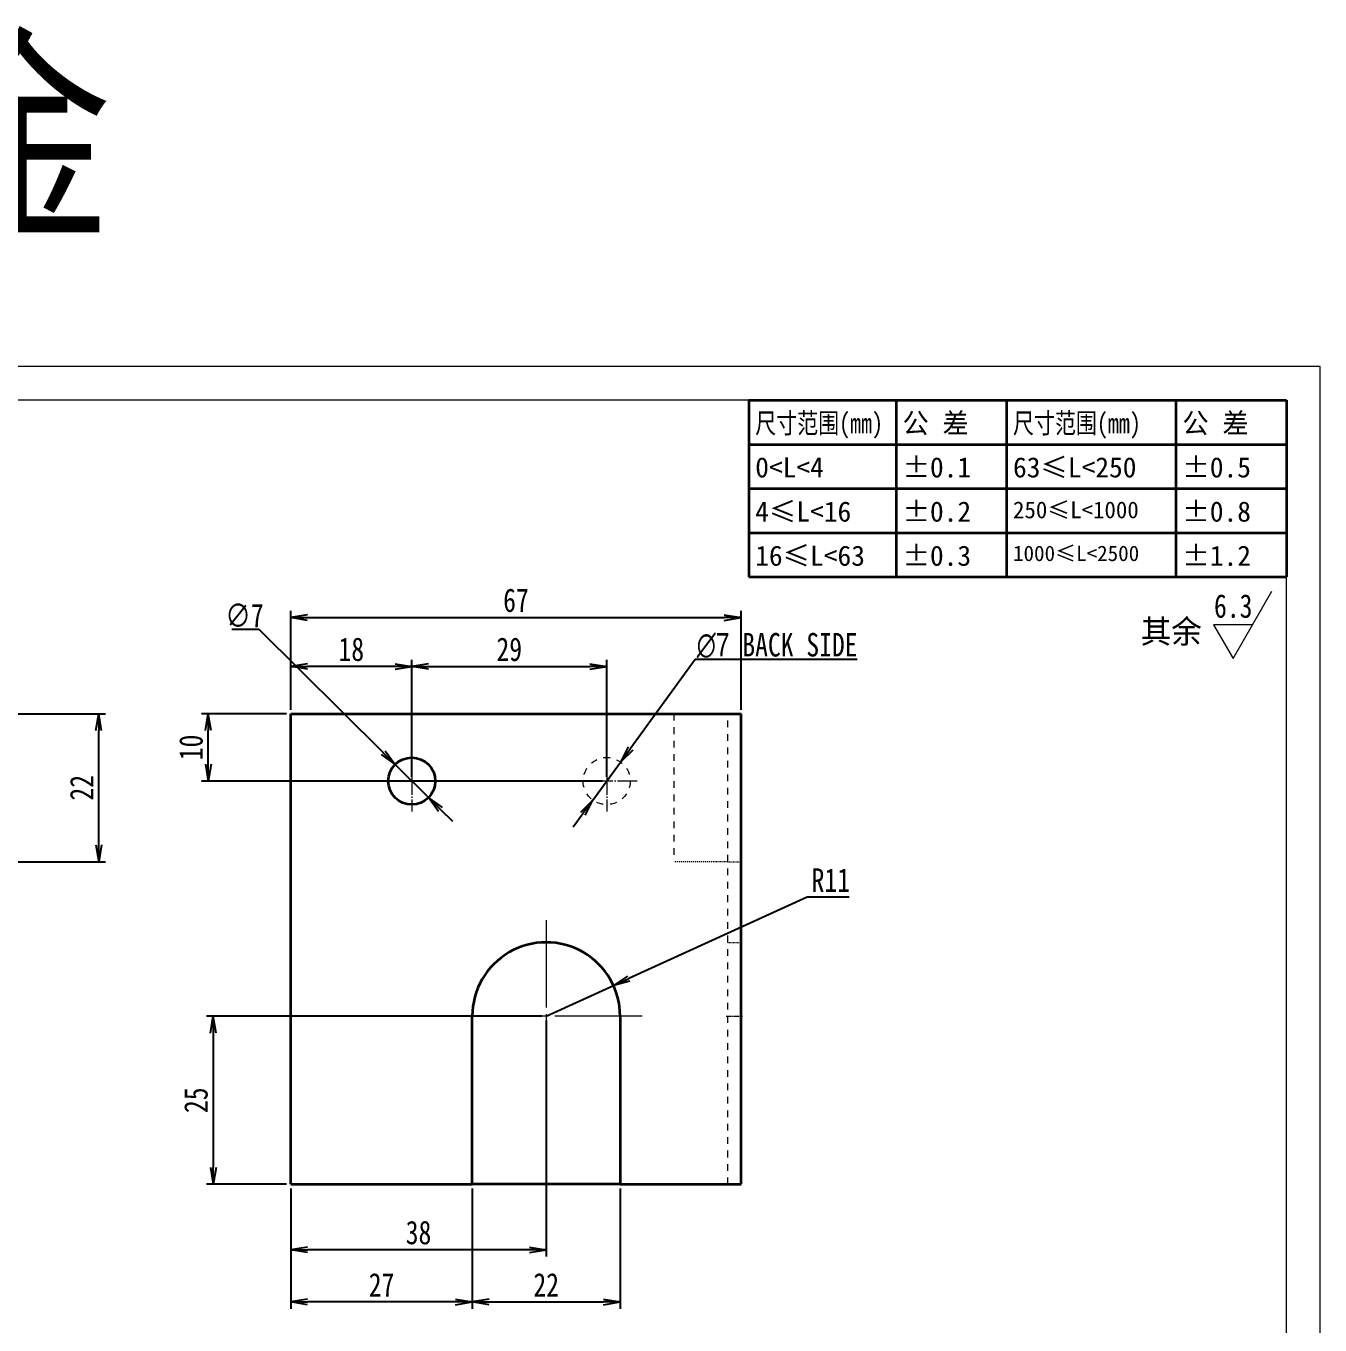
# Model space of a CAD drawing. Header units: millimetres. Extents: x -15766 to 80009, y -9701 to 15159.
# Drawn here: x -14044.9 to -13852.3, y 6900.7 to 7094 of the extents above; entities that cross this region are included whole.
import ezdxf
from ezdxf.enums import TextEntityAlignment as Align

# ---------------------------------------------------------------- set-up
doc = ezdxf.new("R2010")
doc.units = ezdxf.units.MM
doc.linetypes.add('CENTER-HOKUTO_1', pattern=[16, 13, -1, 1, -1])
doc.linetypes.add('HIDDEN-HOKUTO_1', pattern=[2, 1, -1])
doc.layers.get('DEFPOINTS').update_dxf_attribs({"lineweight": 18})
for name, color, linetype, lineweight in [('AM_7', 2, 'CENTER-HOKUTO_1', 18), ('AM_HID', 1, 'HIDDEN-HOKUTO_1', 18), ('AM_VIS', 7, 'Continuous', 18), ('CDRAFT0', 7, 'Continuous', 18), ('DIM', 253, 'Continuous', 20), ('title_frame', 7, 'Continuous', 18), ('word_dim', 9, 'Continuous', 18), ('尺寸线层', 3, 'Continuous', 18), ('粗实线层', 7, 'Continuous', 35), ('粗实线层_1', 7, 'Continuous', 15)]:
    doc.layers.add(name, color=color, linetype=linetype, lineweight=lineweight)
doc.styles.add('DIM', font='', dxfattribs={"width": 0.8})
doc.styles.get('DIM').set_extended_font_data('NSimSun')
doc.dimstyles.new('1-1$0', dxfattribs={"dimtxt": 3.5, "dimasz": 2.5, "dimexe": 1, "dimexo": 0.625, "dimgap": 0.8, "dimtad": 1, "dimdsep": 46, "dimtxsty": 'DIM', "dimblk": 'OPEN', "dimcen": 0, "dimdle": 5, "dimclrd": 256, "dimclre": 256, "dimclrt": 3, "dimazin": 3, "dimtfac": 0.5, "dimtmove": 0, "dimatfit": 3, "dimldrblk": 'OPEN', "dimfxl": 0, "dimtolj": 1, "dimarcsym": 0})
doc.dimstyles.new('1-1$3', dxfattribs={"dimtxt": 3.5, "dimasz": 2.5, "dimexe": 1, "dimexo": 0.625, "dimgap": 0.3, "dimtad": 1, "dimtih": 1, "dimtoh": 1, "dimdsep": 46, "dimtxsty": 'DIM', "dimblk": 'OPEN', "dimcen": 0, "dimdle": 5, "dimclrd": 256, "dimclre": 256, "dimclrt": 3, "dimazin": 3, "dimtfac": 0.5, "dimtmove": 0, "dimatfit": 3, "dimldrblk": 'OPEN', "dimfxl": 0, "dimtolj": 1, "dimarcsym": 0})
doc.dimstyles.new('1-1$4', dxfattribs={"dimtxt": 3.5, "dimasz": 2.5, "dimexe": 1, "dimexo": 0.625, "dimgap": 0.8, "dimtad": 1, "dimtih": 1, "dimtoh": 1, "dimzin": 12, "dimdsep": 46, "dimtxsty": 'DIM', "dimblk": 'OPEN', "dimcen": 0, "dimdle": 5, "dimclrd": 256, "dimclre": 256, "dimclrt": 3, "dimazin": 3, "dimtfac": 0.5, "dimtmove": 0, "dimatfit": 3, "dimldrblk": 'OPEN', "dimfxl": 0, "dimtolj": 1, "dimarcsym": 0})

# ---------------------------------------------------------------- blocks, each defined once
blk = doc.blocks.new('*X1252')
at = {"layer": 'CDRAFT0'}
for p, q in [((420, 297), (0, 297)), ((420, 0), (420, 297))]:
    blk.add_line(p, q, dxfattribs=at)
at = {"layer": '粗实线层_1'}
for p, q in [((415, 292), (25, 292)), ((415, 5), (415, 292))]:
    blk.add_line(p, q, dxfattribs=at)
blk = doc.blocks.new('自由公差_1')
at = {"layer": '粗实线层'}
for p, q in [((-80, 0), (0, 0)), ((-80, 0), (-80, -26.3)), ((-58.08, 0), (-58.08, -26.3)), ((-41.64, 0), (-41.64, -26.3)), ((-16.44, 0), (-16.44, -26.3)), ((0, 0), (0, -26.3)), ((-80, -6.58), (0, -6.58)), ((-80, -13.15), (0, -13.15)), ((-80, -19.73), (0, -19.73)), ((-80, -26.3), (0, -26.3))]:
    blk.add_line(p, q, dxfattribs=at)
at = {"layer": '尺寸线层', "linetype": 'Continuous', "attachment_point": 1, "line_spacing_factor": 0.9}
for s, insert, char_height, width in [('{\\W0.8;尺寸范围(mm)}', (-79.04, -1.92), 3, 22.6032), ('公 差', (-57.12, -1.92), 3, 22.6032), ('{\\W0.8;尺寸范围(mm)}', (-40.68, -1.92), 3, 22.6032), ('公 差', (-15.48, -1.92), 3, 22.6032), ('0<L<4', (-79.04, -8.49), 3, 22.6032), ('%%P0.1', (-57.12, -8.49), 3, 12.7119), ('63≤L<250', (-40.68, -8.49), 3, 22.6032), ('%%P0.5', (-15.48, -8.49), 3, 12.5771), ('4≤L<16', (-79.04, -15.07), 3, 22.6032), ('%%P0.2', (-57.12, -15.07), 3, 12.4769), ('250≤L<1000', (-40.68, -15.07), 2.5, 22.6032), ('%%P0.8', (-15.48, -15.07), 3, 13.0759), ('16≤L<63', (-79.04, -21.64), 3, 22.6032), ('%%P0.3', (-57.12, -21.64), 3, 12.7119), ('1000≤L<2500', (-40.68, -21.64), 2.3, 22.6032), ('%%P1.2', (-15.48, -21.64), 3, 12.8764)]:
    blk.add_mtext(s, dxfattribs=dict(at, insert=insert, char_height=char_height, width=width))
blk = doc.blocks.new('_OPEN')
at = {"color": 0, "linetype": 'ByBlock', "lineweight": -2}
for p, q in [((-1, 0.166667), (0, 0)), ((-1, -0.166667), (0, 0)), ((0, 0), (-1, 0))]:
    blk.add_line(p, q, dxfattribs=at)
blk = doc.blocks.new('*D1344')
at = {"layer": 'DEFPOINTS', "color": 0, "transparency": 16777216}
for p in [(-14049.31, 6991.68), (-14034.02, 6991.68), (-14049.31, 6969.68)]:
    blk.add_point(p, dxfattribs=at)
at = {"layer": 'word_dim', "linetype": 'Continuous', "lineweight": -2, "transparency": 16777216}
for p, q in [((-14048.69, 6991.68), (-14033.02, 6991.68)), ((-14034.02, 6972.18), (-14034.02, 6989.18)), ((-14048.69, 6969.68), (-14033.02, 6969.68))]:
    blk.add_line(p, q, dxfattribs=at)
at = {"layer": 'word_dim', "lineweight": -2, "transparency": 16777216, "xscale": 2.5, "yscale": 2.5, "zscale": 2.5}
for p, rotation in [((-14034.02, 6991.68), 90), ((-14034.02, 6969.68), 270)]:
    blk.add_blockref('_OPEN', p, dxfattribs=dict(at, rotation=rotation))
at = {"layer": 'word_dim', "color": 3, "transparency": 16777216, "insert": (-14036.57, 6980.68), "char_height": 3.5, "attachment_point": 5, "rotation": 90, "style": 'DIM'}
blk.add_mtext('\\A1;22', dxfattribs=at)
blk = doc.blocks.new('*D1350')
at = {"layer": 'DEFPOINTS', "color": 0, "transparency": 16777216}
for p in [(-14005.44, 6998.72), (-14005.44, 6991.68), (-13987.44, 6981.68)]:
    blk.add_point(p, dxfattribs=at)
at = {"layer": 'word_dim', "linetype": 'Continuous', "lineweight": -2, "transparency": 16777216}
for p, q in [((-14005.44, 6992.3), (-14005.44, 6999.72)), ((-13989.94, 6998.72), (-14002.94, 6998.72)), ((-13987.44, 6982.3), (-13987.44, 6999.72))]:
    blk.add_line(p, q, dxfattribs=at)
at = {"layer": 'word_dim', "lineweight": -2, "transparency": 16777216, "xscale": 2.5, "yscale": 2.5, "zscale": 2.5, "rotation": 180}
blk.add_blockref('_OPEN', (-14005.44, 6998.72), dxfattribs=at)
at = {"layer": 'word_dim', "lineweight": -2, "transparency": 16777216, "xscale": 2.5, "yscale": 2.5, "zscale": 2.5}
blk.add_blockref('_OPEN', (-13987.44, 6998.72), dxfattribs=at)
at = {"layer": 'word_dim', "color": 3, "transparency": 16777216, "insert": (-13996.44, 7001.27), "char_height": 3.5, "attachment_point": 5, "style": 'DIM'}
blk.add_mtext('\\A1;18', dxfattribs=at)
blk = doc.blocks.new('*D1351')
at = {"layer": 'DEFPOINTS', "color": 0, "transparency": 16777216}
for p in [(-13958.44, 6998.72), (-13987.44, 6981.68), (-13958.44, 6981.68)]:
    blk.add_point(p, dxfattribs=at)
at = {"layer": 'word_dim', "linetype": 'Continuous', "lineweight": -2, "transparency": 16777216}
for p, q in [((-13987.44, 6982.3), (-13987.44, 6999.72)), ((-13984.94, 6998.72), (-13960.94, 6998.72)), ((-13958.44, 6982.3), (-13958.44, 6999.72))]:
    blk.add_line(p, q, dxfattribs=at)
at = {"layer": 'word_dim', "lineweight": -2, "transparency": 16777216, "xscale": 2.5, "yscale": 2.5, "zscale": 2.5, "rotation": 180}
blk.add_blockref('_OPEN', (-13987.44, 6998.72), dxfattribs=at)
at = {"layer": 'word_dim', "lineweight": -2, "transparency": 16777216, "xscale": 2.5, "yscale": 2.5, "zscale": 2.5}
blk.add_blockref('_OPEN', (-13958.44, 6998.72), dxfattribs=at)
at = {"layer": 'word_dim', "color": 3, "transparency": 16777216, "insert": (-13972.94, 7001.27), "char_height": 3.5, "attachment_point": 5, "style": 'DIM'}
blk.add_mtext('\\A1;29', dxfattribs=at)
blk = doc.blocks.new('*D1352')
at = {"layer": 'DEFPOINTS', "color": 0, "transparency": 16777216}
for p in [(-13938.44, 7006.01), (-14005.44, 6991.68), (-13938.44, 6991.68)]:
    blk.add_point(p, dxfattribs=at)
at = {"layer": 'word_dim', "linetype": 'Continuous', "lineweight": -2, "transparency": 16777216}
for p, q in [((-14005.44, 6992.3), (-14005.44, 7007.01)), ((-14002.94, 7006.01), (-13940.94, 7006.01)), ((-13938.44, 6992.3), (-13938.44, 7007.01))]:
    blk.add_line(p, q, dxfattribs=at)
at = {"layer": 'word_dim', "lineweight": -2, "transparency": 16777216, "xscale": 2.5, "yscale": 2.5, "zscale": 2.5, "rotation": 180}
blk.add_blockref('_OPEN', (-14005.44, 7006.01), dxfattribs=at)
at = {"layer": 'word_dim', "lineweight": -2, "transparency": 16777216, "xscale": 2.5, "yscale": 2.5, "zscale": 2.5}
blk.add_blockref('_OPEN', (-13938.44, 7006.01), dxfattribs=at)
at = {"layer": 'word_dim', "color": 3, "transparency": 16777216, "insert": (-13971.94, 7008.56), "char_height": 3.5, "attachment_point": 5, "style": 'DIM'}
blk.add_mtext('\\A1;67', dxfattribs=at)
blk = doc.blocks.new('*D1353')
at = {"layer": 'DEFPOINTS', "color": 0, "transparency": 16777216}
for p in [(-14017.73, 6991.68), (-14005.44, 6991.68), (-13958.44, 6981.68)]:
    blk.add_point(p, dxfattribs=at)
at = {"layer": 'word_dim', "linetype": 'Continuous', "lineweight": -2, "transparency": 16777216}
for p, q in [((-14006.07, 6991.68), (-14018.73, 6991.68)), ((-14017.73, 6984.18), (-14017.73, 6989.18)), ((-13959.07, 6981.68), (-14018.73, 6981.68))]:
    blk.add_line(p, q, dxfattribs=at)
at = {"layer": 'word_dim', "lineweight": -2, "transparency": 16777216, "xscale": 2.5, "yscale": 2.5, "zscale": 2.5}
for p, rotation in [((-14017.73, 6991.68), 90), ((-14017.73, 6981.68), 270)]:
    blk.add_blockref('_OPEN', p, dxfattribs=dict(at, rotation=rotation))
at = {"layer": 'word_dim', "color": 3, "transparency": 16777216, "insert": (-14020.28, 6986.68), "char_height": 3.5, "attachment_point": 5, "rotation": 90, "style": 'DIM'}
blk.add_mtext('\\A1;10', dxfattribs=at)
blk = doc.blocks.new('*D1354')
at = {"layer": 'DEFPOINTS', "color": 0, "transparency": 16777216}
for p in [(-13989.92, 6984.14), (-13984.96, 6979.21)]:
    blk.add_point(p, dxfattribs=at)
at = {"layer": 'word_dim', "linetype": 'Continuous', "lineweight": -2, "transparency": 16777216}
for p, q in [((-14014.2, 7004.26), (-14010.18, 7004.26)), ((-14010.18, 7004.26), (-13991.7, 6985.91)), ((-13984.96, 6979.21), (-13989.92, 6984.14)), ((-13983.18, 6977.45), (-13981.41, 6975.69))]:
    blk.add_line(p, q, dxfattribs=at)
at = {"layer": 'word_dim', "lineweight": -2, "transparency": 16777216, "xscale": 2.5, "yscale": 2.5, "zscale": 2.5}
for p, rotation in [((-13989.92, 6984.14), 315.2073533726181), ((-13984.96, 6979.21), 135.2073533726181)]:
    blk.add_blockref('_OPEN', p, dxfattribs=dict(at, rotation=rotation))
at = {"layer": 'word_dim', "color": 3, "transparency": 16777216, "insert": (-14012.34, 7006.31), "char_height": 3.5, "attachment_point": 5, "style": 'DIM'}
blk.add_mtext('\\A1;∅7', dxfattribs=at)
blk = doc.blocks.new('*D1355')
at = {"layer": 'DEFPOINTS', "color": 0, "transparency": 16777216}
for p in [(-13956.38, 6984.51), (-13960.5, 6978.85)]:
    blk.add_point(p, dxfattribs=at)
at = {"layer": 'word_dim', "linetype": 'Continuous', "lineweight": -2, "transparency": 16777216}
for p, q in [((-13945.27, 6999.79), (-13954.91, 6986.53)), ((-13921.19, 6999.79), (-13945.27, 6999.79)), ((-13960.5, 6978.85), (-13956.38, 6984.51)), ((-13961.97, 6976.82), (-13963.44, 6974.8))]:
    blk.add_line(p, q, dxfattribs=at)
at = {"layer": 'word_dim', "lineweight": -2, "transparency": 16777216, "xscale": 2.5, "yscale": 2.5, "zscale": 2.5}
for p, rotation in [((-13956.38, 6984.51), 233.9846733453944), ((-13960.5, 6978.85), 53.98467334539434)]:
    blk.add_blockref('_OPEN', p, dxfattribs=dict(at, rotation=rotation))
at = {"layer": 'word_dim', "color": 3, "transparency": 16777216, "insert": (-13933.08, 7001.85), "char_height": 3.5, "attachment_point": 5, "style": 'DIM'}
blk.add_mtext('\\A1;{\\fMS PGothic|b0|i0|c128|p34;∅7} BACK SIDE', dxfattribs=at)
blk = doc.blocks.new('*D1356')
at = {"layer": 'DEFPOINTS', "color": 0, "transparency": 16777216}
for p in [(-13967.44, 6946.68), (-14005.44, 6921.68), (-14005.44, 6911.92)]:
    blk.add_point(p, dxfattribs=at)
at = {"layer": 'word_dim', "linetype": 'Continuous', "lineweight": -2, "transparency": 16777216}
for p, q in [((-13967.44, 6946.05), (-13967.44, 6910.92)), ((-14005.44, 6921.05), (-14005.44, 6910.92)), ((-13969.94, 6911.92), (-14002.94, 6911.92))]:
    blk.add_line(p, q, dxfattribs=at)
at = {"layer": 'word_dim', "lineweight": -2, "transparency": 16777216, "xscale": 2.5, "yscale": 2.5, "zscale": 2.5, "rotation": 180}
blk.add_blockref('_OPEN', (-14005.44, 6911.92), dxfattribs=at)
at = {"layer": 'word_dim', "lineweight": -2, "transparency": 16777216, "xscale": 2.5, "yscale": 2.5, "zscale": 2.5}
blk.add_blockref('_OPEN', (-13967.44, 6911.92), dxfattribs=at)
at = {"layer": 'word_dim', "color": 3, "transparency": 16777216, "insert": (-13986.44, 6914.47), "char_height": 3.5, "attachment_point": 5, "style": 'DIM'}
blk.add_mtext('\\A1;38', dxfattribs=at)
blk = doc.blocks.new('*D1357')
at = {"layer": 'DEFPOINTS', "color": 0, "transparency": 16777216}
for p in [(-14005.44, 6921.68), (-13978.44, 6921.68), (-14005.44, 6904.16)]:
    blk.add_point(p, dxfattribs=at)
at = {"layer": 'word_dim', "linetype": 'Continuous', "lineweight": -2, "transparency": 16777216}
for p, q in [((-14005.44, 6921.05), (-14005.44, 6903.16)), ((-13978.44, 6921.05), (-13978.44, 6903.16)), ((-13980.94, 6904.16), (-14002.94, 6904.16))]:
    blk.add_line(p, q, dxfattribs=at)
at = {"layer": 'word_dim', "lineweight": -2, "transparency": 16777216, "xscale": 2.5, "yscale": 2.5, "zscale": 2.5, "rotation": 180}
blk.add_blockref('_OPEN', (-14005.44, 6904.16), dxfattribs=at)
at = {"layer": 'word_dim', "lineweight": -2, "transparency": 16777216, "xscale": 2.5, "yscale": 2.5, "zscale": 2.5}
blk.add_blockref('_OPEN', (-13978.44, 6904.16), dxfattribs=at)
at = {"layer": 'word_dim', "color": 3, "transparency": 16777216, "insert": (-13991.94, 6906.71), "char_height": 3.5, "attachment_point": 5, "style": 'DIM'}
blk.add_mtext('\\A1;27', dxfattribs=at)
blk = doc.blocks.new('*D1358')
at = {"layer": 'DEFPOINTS', "color": 0, "transparency": 16777216}
for p in [(-13978.44, 6921.68), (-13956.44, 6921.68), (-13956.44, 6904.16)]:
    blk.add_point(p, dxfattribs=at)
at = {"layer": 'word_dim', "linetype": 'Continuous', "lineweight": -2, "transparency": 16777216}
for p, q in [((-13978.44, 6921.05), (-13978.44, 6903.16)), ((-13956.44, 6921.05), (-13956.44, 6903.16)), ((-13975.94, 6904.16), (-13958.94, 6904.16))]:
    blk.add_line(p, q, dxfattribs=at)
at = {"layer": 'word_dim', "lineweight": -2, "transparency": 16777216, "xscale": 2.5, "yscale": 2.5, "zscale": 2.5, "rotation": 180}
blk.add_blockref('_OPEN', (-13978.44, 6904.16), dxfattribs=at)
at = {"layer": 'word_dim', "lineweight": -2, "transparency": 16777216, "xscale": 2.5, "yscale": 2.5, "zscale": 2.5}
blk.add_blockref('_OPEN', (-13956.44, 6904.16), dxfattribs=at)
at = {"layer": 'word_dim', "color": 3, "transparency": 16777216, "insert": (-13967.44, 6906.71), "char_height": 3.5, "attachment_point": 5, "style": 'DIM'}
blk.add_mtext('\\A1;22', dxfattribs=at)
blk = doc.blocks.new('*D1359')
at = {"layer": 'DEFPOINTS', "color": 0, "transparency": 16777216}
for p in [(-13967.44, 6946.68), (-14016.99, 6921.68), (-14005.44, 6921.68)]:
    blk.add_point(p, dxfattribs=at)
at = {"layer": 'word_dim', "linetype": 'Continuous', "lineweight": -2, "transparency": 16777216}
for p, q in [((-13968.07, 6946.68), (-14017.99, 6946.68)), ((-14016.99, 6944.18), (-14016.99, 6924.18)), ((-14006.07, 6921.68), (-14017.99, 6921.68))]:
    blk.add_line(p, q, dxfattribs=at)
at = {"layer": 'word_dim', "lineweight": -2, "transparency": 16777216, "xscale": 2.5, "yscale": 2.5, "zscale": 2.5}
for p, rotation in [((-14016.99, 6946.68), 90), ((-14016.99, 6921.68), 270)]:
    blk.add_blockref('_OPEN', p, dxfattribs=dict(at, rotation=rotation))
at = {"layer": 'word_dim', "color": 3, "transparency": 16777216, "insert": (-14019.54, 6934.18), "char_height": 3.5, "attachment_point": 5, "rotation": 90, "style": 'DIM'}
blk.add_mtext('\\A1;25', dxfattribs=at)
blk = doc.blocks.new('*D1360')
at = {"layer": 'DEFPOINTS', "color": 0, "transparency": 16777216}
for p in [(-13957.43, 6951.24), (-13967.44, 6946.68)]:
    blk.add_point(p, dxfattribs=at)
at = {"layer": 'word_dim', "linetype": 'Continuous', "lineweight": -2, "transparency": 16777216}
for p, q in [((-13928.61, 6964.39), (-13955.16, 6952.28)), ((-13922.37, 6964.39), (-13928.61, 6964.39)), ((-13967.44, 6946.68), (-13957.43, 6951.24))]:
    blk.add_line(p, q, dxfattribs=at)
at = {"layer": 'word_dim', "lineweight": -2, "transparency": 16777216, "xscale": 2.5, "yscale": 2.5, "zscale": 2.5, "rotation": 204.5261997146284}
blk.add_blockref('_OPEN', (-13957.43, 6951.24), dxfattribs=at)
at = {"layer": 'word_dim', "color": 3, "transparency": 16777216, "insert": (-13925.09, 6966.94), "char_height": 3.5, "attachment_point": 5, "style": 'DIM'}
blk.add_mtext('\\A1;R11', dxfattribs=at)

msp = doc.modelspace()

# ---------------------------------------------------------------- linework, layer by layer
at = {"layer": 'AM_7', "ltscale": 0.227499}
for p, q in [((-13987.44083, 6986.2277), (-13987.44083, 6977.12772)), ((-13958.44083, 6986.2277), (-13958.44083, 6977.12772))]:
    msp.add_line(p, q, dxfattribs=at)
at = {"layer": 'AM_7', "ltscale": 0.227496}
for p, q in [((-13982.89102, 6981.67777), (-13991.99088, 6981.67777)), ((-13953.89102, 6981.67777), (-13962.99088, 6981.67777))]:
    msp.add_line(p, q, dxfattribs=at)
at = {"layer": 'AM_7'}
for p, q in [((-13967.44083, 6960.9777), (-13967.44083, 6932.37772)), ((-13953.14102, 6946.67777), (-13981.74088, 6946.67777))]:
    msp.add_line(p, q, dxfattribs=at)
at = {"layer": 'AM_7', "ltscale": 0.060004}
msp.add_line((-13940.64102, 6946.67777), (-13938.24088, 6946.67777), dxfattribs=at)
at = {"layer": 'AM_HID'}
for p, q in [((-13948.44083, 6991.67777), (-13948.44083, 6969.67777)), ((-13940.44083, 6921.67777), (-13940.44083, 6991.67777))]:
    msp.add_line(p, q, dxfattribs=at)
at = {"layer": 'AM_HID', "ltscale": 0.15}
msp.add_line((-13942.44083, 6969.67777), (-13948.44083, 6969.67777), dxfattribs=at)
at = {"layer": 'AM_HID', "ltscale": 0.05}
for p, q in [((-13940.44083, 6969.67777), (-13942.44083, 6969.67777)), ((-13940.44083, 6969.67777), (-13938.44083, 6969.67777)), ((-13940.44083, 6957.67777), (-13938.44083, 6957.67777)), ((-13940.44083, 6957.67777), (-13938.44083, 6957.67777))]:
    msp.add_line(p, q, dxfattribs=at)
at = {"layer": 'AM_HID'}
msp.add_circle((-13958.44083, 6981.67777), 3.5, dxfattribs=at)
at = {"layer": 'AM_VIS', "lineweight": 35}
for p, q in [((-14005.44083, 6921.67777), (-14005.44083, 6991.67777)), ((-14005.44083, 6991.67777), (-13942.44083, 6991.67777)), ((-13938.44083, 6921.67777), (-13938.44083, 6991.67777)), ((-13978.44083, 6921.67777), (-13978.44083, 6946.67777)), ((-13956.44083, 6946.67777), (-13956.44083, 6921.67777)), ((-14005.44083, 6921.67777), (-13978.44083, 6921.67777)), ((-13956.44107, 6921.67777), (-13978.44107, 6921.67777))]:
    msp.add_line(p, q, dxfattribs=at)
at = {"layer": 'AM_VIS', "lineweight": 35, "ltscale": 0.1}
for p, q in [((-13942.44083, 6991.67777), (-13938.44083, 6991.67777)), ((-13942.44083, 6921.67777), (-13938.44083, 6921.67777))]:
    msp.add_line(p, q, dxfattribs=at)
at = {"layer": 'AM_VIS', "lineweight": 35, "ltscale": 0.35}
msp.add_line((-13956.44083, 6921.67777), (-13942.44083, 6921.67777), dxfattribs=at)
at = {"layer": 'AM_VIS', "lineweight": 35}
msp.add_circle((-13987.44083, 6981.67777), 3.5, dxfattribs=at)
msp.add_arc((-13967.44083, 6946.67777), 11, 0, 180.000005, dxfattribs=at)
at = {"layer": 'DIM'}
for p, q in [((-13865.24486, 6999.92546), (-13859.47136, 7009.92546)), ((-13862.35811, 7004.92546), (-13868.13162, 7004.92546)), ((-13868.13162, 7004.92546), (-13865.24486, 6999.92546))]:
    msp.add_line(p, q, dxfattribs=at)

# ---------------------------------------------------------------- block references
at = {"layer": 'title_frame'}
for name, p in [('*X1252', (-14272.29998, 6746.35302)), ('自由公差_1', (-13857.29998, 7038.35302))]:
    msp.add_blockref(name, p, dxfattribs=at)

# ---------------------------------------------------------------- texts
at = {"layer": 'DIM', "insert": (-14086.67712, 7090.08916), "char_height": 25, "width": 104.980501, "attachment_point": 1, "style": 'DIM'}
msp.add_mtext('{\\C3;钣金}', dxfattribs=at)
at = {"layer": 'DIM', "color": 2, "style": 'DIM', "width": 0.8}
msp.add_attdef('6.3', text='0.0', height=3.5, dxfattribs=at).set_placement((-13862.35811, 7004.92546), align=Align.BOTTOM_RIGHT)
at = {"layer": 'word_dim', "linetype": 'Continuous', "insert": (-13878.98483, 7005.69132), "char_height": 3.5, "width": 10.860604, "attachment_point": 1}
msp.add_mtext('{\\C3;其余}', dxfattribs=at)

# ---------------------------------------------------------------- dimensions: what is measured, and where the dimension line sits
at = {"layer": 'word_dim', "color": 3, "true_color": 0x00ff00}
for base, p1, p2, picture, middle in [((-13938.44083, 7006.0078), (-14005.44083, 6991.67777), (-13938.44083, 6991.67777), '*D1352', (-13971.94083, 7008.5578)), ((-14005.44083, 6998.72381), (-13987.44083, 6981.67771), (-14005.44083, 6991.67777), '*D1350', (-13996.44083, 7001.27381)), ((-13958.44095, 6998.72381), (-13987.44083, 6981.67771), (-13958.44095, 6981.67777), '*D1351', (-13972.94089, 7001.27381)), ((-14005.44083, 6911.91798), (-13967.44083, 6946.67771), (-14005.44083, 6921.67777), '*D1356', (-13986.44083, 6914.46798)), ((-14005.44083, 6904.15896), (-13978.44083, 6921.67777), (-14005.44083, 6921.67777), '*D1357', (-13991.94083, 6906.70896)), ((-13956.44083, 6904.15896), (-13978.44083, 6921.67777), (-13956.44083, 6921.67777), '*D1358', (-13967.44083, 6906.70896))]:
    dim = msp.add_linear_dim(base=base, p1=p1, p2=p2, dimstyle='1-1$0', dxfattribs=at)
    dim.commit()
    dim.dimension.update_dxf_attribs({"geometry": picture, "text_midpoint": middle})
dim = msp.add_diameter_dim_2p(p1=(-13960.49883, 6978.84676), p2=(-13956.38282, 6984.50878), text='{\\fMS PGothic|b0|i0|c128|p34;<>} BACK SIDE', dimstyle='1-1$3', dxfattribs=at)
dim.commit()
dim.dimension.update_dxf_attribs({"geometry": '*D1355', "text_midpoint": (-13933.08086, 6999.79458), "dimtype": 163})
dim = msp.add_diameter_dim_2p(p1=(-13984.95701, 6979.21187), p2=(-13989.92464, 6984.14367), dimstyle='1-1$3', dxfattribs=at)
dim.commit()
dim.dimension.update_dxf_attribs({"geometry": '*D1354', "text_midpoint": (-14012.34035, 7004.25598), "dimtype": 163})
for base, p1, p2, picture, middle in [((-14034.02131, 6991.67777), (-14049.31363, 6969.67777), (-14049.31363, 6991.67777), '*D1344', (-14036.57131, 6980.67777)), ((-14017.73378, 6991.67777), (-13958.44083, 6981.67771), (-14005.44083, 6991.67777), '*D1353', (-14020.28378, 6986.67774)), ((-14016.98756, 6921.67777), (-13967.44095, 6946.67777), (-14005.44083, 6921.67777), '*D1359', (-14019.53756, 6934.17777))]:
    dim = msp.add_linear_dim(base=base, p1=p1, p2=p2, angle=90, dimstyle='1-1$0', dxfattribs=at)
    dim.commit()
    dim.dimension.update_dxf_attribs({"geometry": picture, "text_midpoint": middle})
dim = msp.add_radius_dim(center=(-13967.44083, 6946.67777), mpoint=(-13957.43334, 6951.24397), dimstyle='1-1$4', dxfattribs=at)
dim.commit()
dim.dimension.update_dxf_attribs({"geometry": '*D1360', "text_midpoint": (-13925.08974, 6964.39455), "dimtype": 164})

doc.saveas('drawing.dxf')
